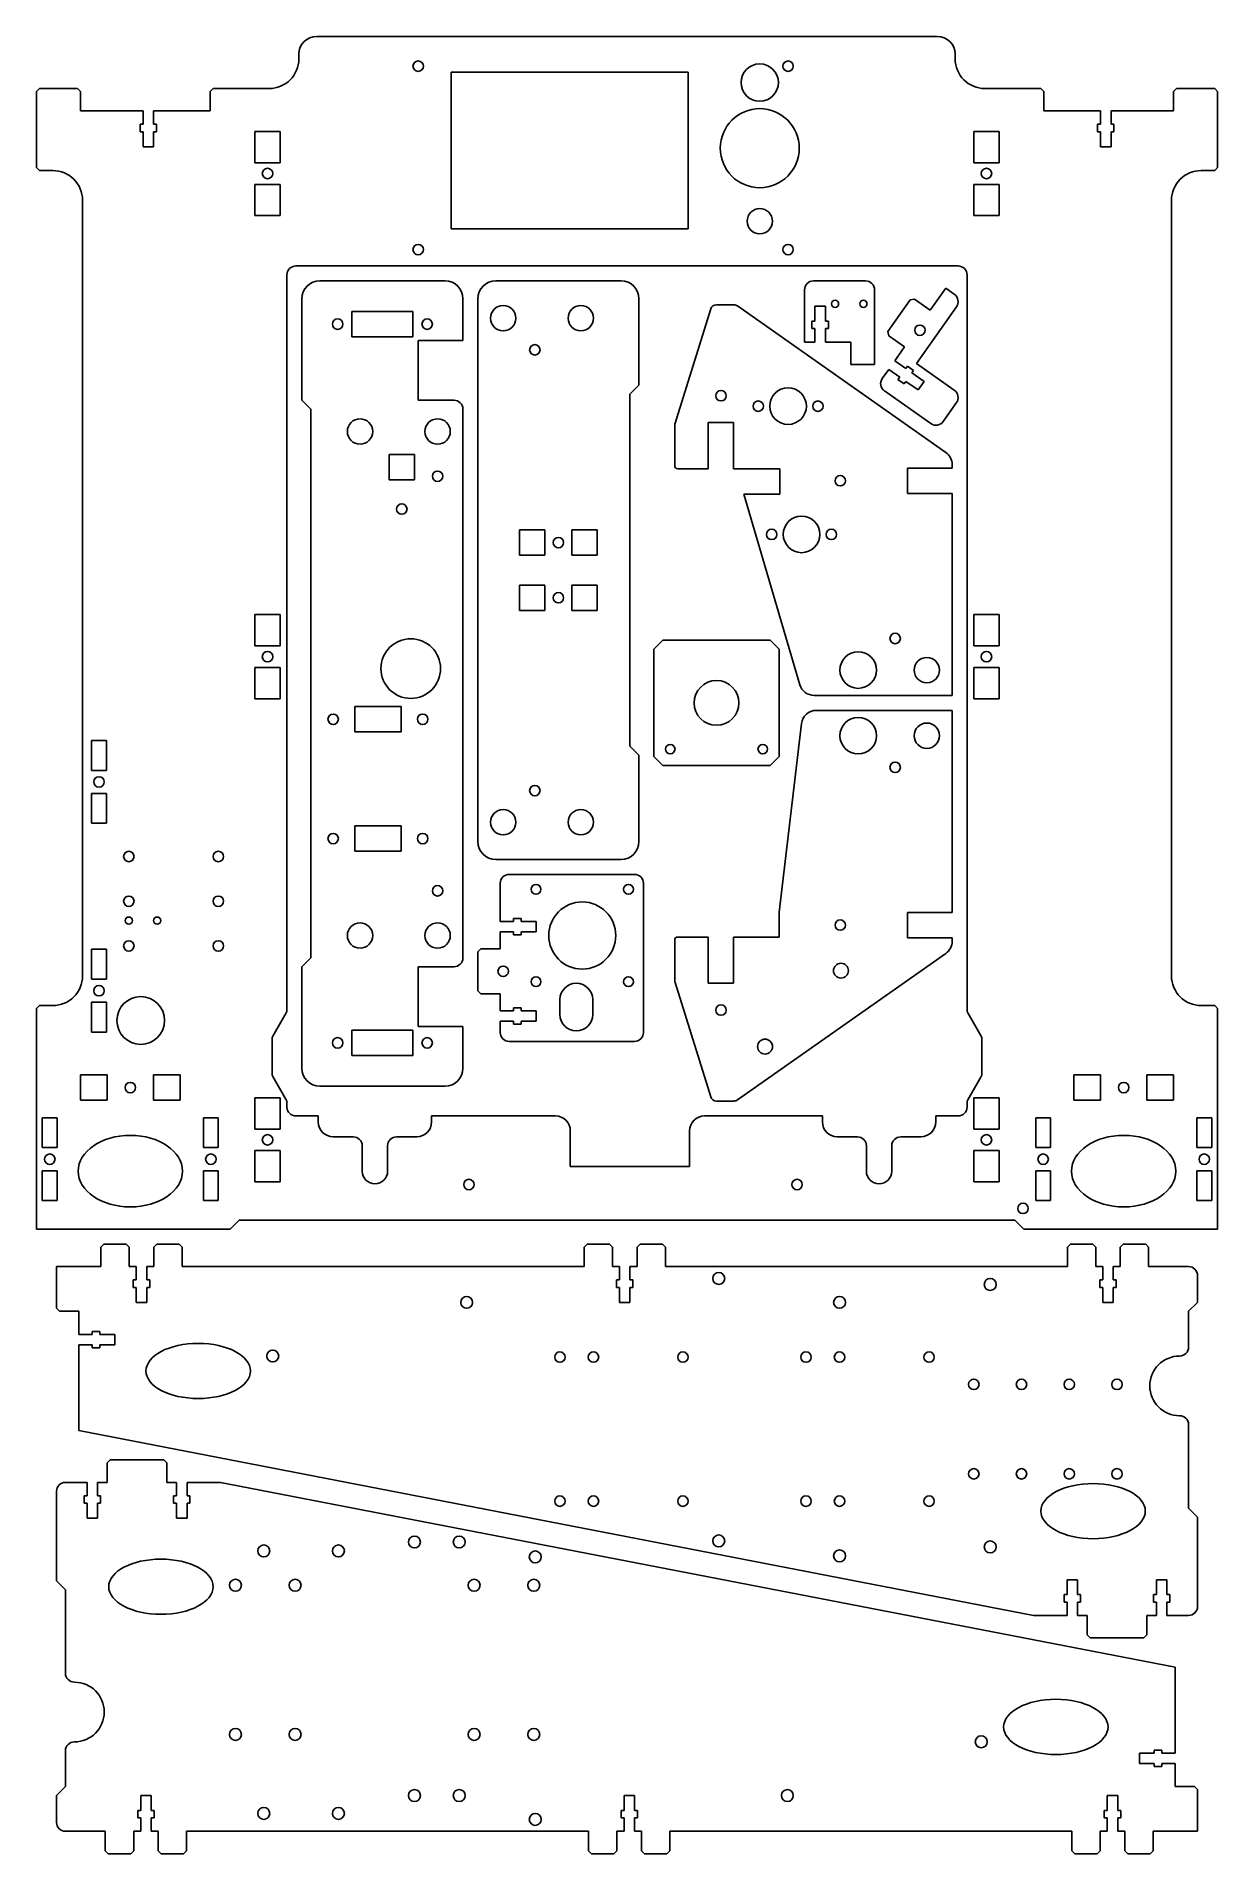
# Model space of a CAD drawing. Header units: millimetres. Extents: x 1.5 to 41.1, y 5.2 to 66.1.
import ezdxf

# ---------------------------------------------------------------- set-up
doc = ezdxf.new("R2010")
doc.units = ezdxf.units.MM

msp = doc.modelspace()

# ---------------------------------------------------------------- linework, layer by layer
at = {"color": 7, "linetype": 'Continuous', "lineweight": 25}
for p, q in [((31.699, 66.095), (10.899, 66.095)), ((10.299, 65.495), (10.299, 65.345)), ((32.299, 65.345), (32.299, 65.495)), ((23.349, 64.895), (15.399, 64.895)), ((15.399, 64.895), (15.399, 59.645)), ((23.349, 59.645), (23.349, 64.895)), ((1.599, 64.345), (1.499, 64.245)), ((1.499, 64.245), (1.499, 61.695)), ((2.874, 64.345), (1.599, 64.345)), ((2.974, 64.245), (2.874, 64.345)), ((2.974, 63.595), (2.974, 64.245)), ((7.424, 64.345), (7.324, 64.245)), ((7.324, 64.245), (7.324, 63.595)), ((9.299, 64.345), (7.424, 64.345)), ((35.174, 64.345), (33.299, 64.345)), ((35.274, 64.245), (35.174, 64.345)), ((35.274, 63.595), (35.274, 64.245)), ((39.724, 64.345), (39.624, 64.245)), ((39.624, 64.245), (39.624, 63.595)), ((40.999, 64.345), (39.724, 64.345)), ((41.099, 64.245), (40.999, 64.345)), ((41.099, 61.695), (41.099, 64.245)), ((5.074, 63.595), (2.974, 63.595)), ((5.074, 63.145), (5.074, 63.595)), ((7.324, 63.595), (5.424, 63.595)), ((5.424, 63.595), (5.424, 63.145)), ((37.174, 63.595), (35.274, 63.595)), ((37.174, 63.145), (37.174, 63.595)), ((37.524, 63.595), (37.524, 63.145)), ((39.624, 63.595), (37.524, 63.595)), ((4.974, 63.145), (5.074, 63.145)), ((4.974, 62.895), (4.974, 63.145)), ((5.074, 62.895), (4.974, 62.895)), ((5.074, 62.395), (5.074, 62.895)), ((5.424, 63.145), (5.524, 63.145)), ((5.424, 62.895), (5.424, 62.395)), ((5.524, 62.895), (5.424, 62.895)), ((5.524, 63.145), (5.524, 62.895)), ((9.674, 62.907), (8.824, 62.907)), ((8.824, 62.907), (8.824, 61.857)), ((9.674, 61.857), (9.674, 62.907)), ((32.924, 62.907), (32.924, 61.857)), ((33.774, 62.907), (32.924, 62.907)), ((33.774, 61.857), (33.774, 62.907)), ((37.074, 63.145), (37.174, 63.145)), ((37.074, 62.895), (37.074, 63.145)), ((37.174, 62.895), (37.074, 62.895)), ((37.174, 62.395), (37.174, 62.895)), ((37.524, 63.145), (37.624, 63.145)), ((37.524, 62.895), (37.524, 62.395)), ((37.624, 62.895), (37.524, 62.895)), ((37.624, 63.145), (37.624, 62.895)), ((5.424, 62.395), (5.074, 62.395)), ((37.524, 62.395), (37.174, 62.395)), ((1.499, 61.695), (1.599, 61.595)), ((1.599, 61.595), (2.049, 61.595)), ((8.824, 61.857), (9.674, 61.857)), ((32.924, 61.857), (33.774, 61.857)), ((40.549, 61.595), (40.999, 61.595)), ((40.999, 61.595), (41.099, 61.695)), ((9.674, 61.132), (8.824, 61.132)), ((8.824, 61.132), (8.824, 60.082)), ((9.674, 60.082), (9.674, 61.132)), ((32.924, 61.132), (32.924, 60.082)), ((33.774, 61.132), (32.924, 61.132)), ((33.774, 60.082), (33.774, 61.132)), ((3.049, 60.595), (3.049, 34.595)), ((39.549, 34.595), (39.549, 60.595)), ((8.824, 60.082), (9.674, 60.082)), ((32.924, 60.082), (33.774, 60.082)), ((15.399, 59.645), (23.349, 59.645)), ((9.899, 58.095), (9.899, 33.448)), ((32.399, 58.395), (10.199, 58.395)), ((15.199, 57.895), (10.999, 57.895)), ((16.899, 57.895), (21.099, 57.895)), ((29.299, 57.895), (27.549, 57.895)), ((32.699, 33.448), (32.699, 58.095)), ((10.399, 57.295), (10.399, 53.895)), ((15.799, 55.895), (15.799, 57.295)), ((16.299, 39.095), (16.299, 57.295)), ((21.699, 57.295), (21.699, 54.395)), ((27.249, 57.595), (27.249, 55.845)), ((29.599, 55.095), (29.599, 57.595)), ((30.796, 57.26), (30.936, 57.285)), ((30.936, 57.285), (31.467, 56.911)), ((31.467, 56.911), (31.985, 57.647)), ((31.985, 57.647), (32.271, 57.445)), ((14.124, 56.87), (12.074, 56.87)), ((12.074, 56.87), (12.074, 56.02)), ((14.124, 56.02), (14.124, 56.87)), ((22.908, 53.124), (24.105, 56.954)), ((24.296, 57.095), (24.885, 57.095)), ((25, 57.058), (31.986, 52.144)), ((27.599, 57.045), (27.949, 57.045)), ((27.599, 56.545), (27.599, 57.045)), ((27.949, 57.045), (27.949, 56.545)), ((30.048, 56.197), (30.796, 57.26)), ((32.344, 57.027), (31.004, 55.122)), ((27.499, 56.545), (27.599, 56.545)), ((27.499, 56.295), (27.499, 56.545)), ((27.599, 56.295), (27.499, 56.295)), ((27.599, 55.845), (27.599, 56.295)), ((27.949, 56.545), (28.049, 56.545)), ((27.949, 56.295), (27.949, 55.845)), ((28.049, 56.295), (27.949, 56.295)), ((28.049, 56.545), (28.049, 56.295)), ((30.073, 56.058), (30.048, 56.197)), ((12.074, 56.02), (14.124, 56.02)), ((14.299, 55.895), (15.799, 55.895)), ((14.299, 53.895), (14.299, 55.895)), ((27.249, 55.845), (27.599, 55.845)), ((27.949, 55.845), (28.799, 55.845)), ((28.799, 55.845), (28.799, 55.095)), ((30.604, 55.684), (30.073, 56.058)), ((30.273, 55.214), (30.604, 55.684)), ((28.799, 55.095), (29.599, 55.095)), ((29.856, 54.621), (30.072, 54.927)), ((30.072, 54.927), (30.44, 54.668)), ((30.641, 54.955), (30.273, 55.214)), ((30.699, 55.036), (30.641, 54.955)), ((30.903, 54.893), (30.699, 55.036)), ((30.846, 54.811), (30.903, 54.893)), ((31.004, 55.122), (32.271, 54.23)), ((21.699, 54.395), (21.399, 54.095)), ((30.44, 54.668), (30.383, 54.587)), ((30.383, 54.587), (30.587, 54.443)), ((30.587, 54.443), (30.645, 54.524)), ((30.645, 54.524), (31.054, 54.237)), ((31.255, 54.523), (30.846, 54.811)), ((31.054, 54.237), (31.255, 54.523)), ((10.399, 53.895), (10.699, 53.595)), ((15.499, 53.895), (14.299, 53.895)), ((21.399, 54.095), (21.399, 42.295)), ((31.483, 53.109), (29.929, 54.203)), ((32.344, 53.812), (31.901, 53.182)), ((10.699, 53.595), (10.699, 35.195)), ((15.799, 35.195), (15.799, 53.595)), ((22.899, 51.695), (22.899, 53.064)), ((24.024, 51.595), (24.024, 53.145)), ((24.024, 53.145), (24.874, 53.145)), ((24.874, 51.595), (24.874, 53.145)), ((14.174, 52.07), (13.324, 52.07)), ((13.324, 52.07), (13.324, 51.22)), ((14.174, 51.22), (14.174, 52.07)), ((13.324, 51.22), (14.174, 51.22)), ((24.024, 51.595), (22.999, 51.595)), ((26.424, 51.595), (24.874, 51.595)), ((26.424, 51.595), (26.424, 50.745)), ((32.199, 51.62), (30.699, 51.62)), ((30.699, 50.77), (30.699, 51.62)), ((32.199, 51.735), (32.199, 51.62)), ((27.093, 44.354), (25.213, 50.745)), ((25.213, 50.745), (26.424, 50.745)), ((32.199, 50.77), (30.699, 50.77)), ((32.199, 50.77), (32.199, 43.995)), ((17.699, 48.695), (17.699, 49.545)), ((17.699, 49.545), (18.549, 49.545)), ((18.549, 49.545), (18.549, 48.695)), ((19.449, 49.545), (20.299, 49.545)), ((19.449, 48.695), (19.449, 49.545)), ((20.299, 49.545), (20.299, 48.695)), ((18.549, 48.695), (17.699, 48.695)), ((20.299, 48.695), (19.449, 48.695)), ((17.699, 47.695), (18.549, 47.695)), ((17.699, 46.845), (17.699, 47.695)), ((18.549, 47.695), (18.549, 46.845)), ((19.449, 47.695), (20.299, 47.695)), ((19.449, 46.845), (19.449, 47.695)), ((20.299, 47.695), (20.299, 46.845)), ((9.674, 46.707), (8.824, 46.707)), ((8.824, 46.707), (8.824, 45.657)), ((9.674, 45.657), (9.674, 46.707)), ((18.549, 46.845), (17.699, 46.845)), ((20.299, 46.845), (19.449, 46.845)), ((32.924, 46.707), (32.924, 45.657)), ((33.774, 46.707), (32.924, 46.707)), ((33.774, 45.657), (33.774, 46.707)), ((22.499, 45.845), (22.199, 45.545)), ((26.099, 45.845), (22.499, 45.845)), ((26.399, 45.545), (26.099, 45.845)), ((8.824, 45.657), (9.674, 45.657)), ((22.199, 45.545), (22.199, 41.945)), ((26.399, 41.945), (26.399, 45.545)), ((32.924, 45.657), (33.774, 45.657)), ((9.674, 44.932), (8.824, 44.932)), ((8.824, 44.932), (8.824, 43.882)), ((9.674, 43.882), (9.674, 44.932)), ((32.924, 44.932), (32.924, 43.882)), ((33.774, 44.932), (32.924, 44.932)), ((33.774, 43.882), (33.774, 44.932)), ((8.824, 43.882), (9.674, 43.882)), ((32.199, 43.995), (27.573, 43.995)), ((32.924, 43.882), (33.774, 43.882)), ((13.724, 43.62), (12.174, 43.62)), ((12.174, 43.62), (12.174, 42.77)), ((13.724, 42.77), (13.724, 43.62)), ((32.199, 43.495), (27.643, 43.495)), ((32.199, 36.72), (32.199, 43.495)), ((12.174, 42.77), (13.724, 42.77)), ((27.147, 43.053), (26.402, 36.724)), ((3.849, 42.482), (3.349, 42.482)), ((3.349, 42.482), (3.349, 41.482)), ((3.849, 41.482), (3.849, 42.482)), ((21.399, 42.295), (21.699, 41.995)), ((3.349, 41.482), (3.849, 41.482)), ((21.699, 41.995), (21.699, 39.095)), ((22.199, 41.945), (22.499, 41.645)), ((22.499, 41.645), (26.099, 41.645)), ((26.099, 41.645), (26.399, 41.945)), ((3.849, 40.707), (3.349, 40.707)), ((3.349, 40.707), (3.349, 39.707)), ((3.849, 39.707), (3.849, 40.707)), ((3.349, 39.707), (3.849, 39.707)), ((13.724, 39.62), (12.174, 39.62)), ((12.174, 39.62), (12.174, 38.77)), ((13.724, 38.77), (13.724, 39.62)), ((12.174, 38.77), (13.724, 38.77)), ((21.099, 38.495), (16.899, 38.495)), ((17.349, 37.995), (21.549, 37.995)), ((17.049, 36.42), (17.049, 37.695)), ((21.849, 37.695), (21.849, 32.695)), ((26.399, 36.665), (26.399, 35.895)), ((32.199, 36.72), (30.699, 36.72)), ((30.699, 36.72), (30.699, 35.87)), ((17.499, 36.42), (17.049, 36.42)), ((17.049, 35.495), (17.049, 36.07)), ((17.049, 36.07), (17.499, 36.07)), ((17.749, 36.52), (17.499, 36.52)), ((17.499, 36.52), (17.499, 36.42)), ((17.499, 36.07), (17.499, 35.97)), ((17.499, 35.97), (17.749, 35.97)), ((17.749, 36.42), (17.749, 36.52)), ((18.249, 36.42), (17.749, 36.42)), ((17.749, 35.97), (17.749, 36.07)), ((17.749, 36.07), (18.249, 36.07)), ((18.249, 36.07), (18.249, 36.42)), ((3.849, 35.482), (3.349, 35.482)), ((3.349, 35.482), (3.349, 34.482)), ((3.849, 34.482), (3.849, 35.482)), ((16.299, 35.395), (16.399, 35.495)), ((16.299, 34.095), (16.299, 35.395)), ((16.399, 35.495), (17.049, 35.495)), ((22.899, 35.795), (22.899, 34.425)), ((24.024, 35.895), (22.999, 35.895)), ((24.024, 35.895), (24.024, 34.345)), ((26.399, 35.895), (24.874, 35.895)), ((24.874, 34.345), (24.874, 35.895)), ((25, 30.431), (31.986, 35.345)), ((30.699, 35.87), (32.199, 35.87)), ((32.199, 35.754), (32.199, 35.87)), ((10.699, 35.195), (10.399, 34.895)), ((10.399, 34.895), (10.399, 31.495)), ((14.299, 34.895), (15.499, 34.895)), ((14.299, 32.895), (14.299, 34.895)), ((3.349, 34.482), (3.849, 34.482)), ((22.908, 34.366), (24.105, 30.535)), ((24.024, 34.345), (24.874, 34.345)), ((1.599, 33.595), (1.499, 33.495)), ((2.049, 33.595), (1.599, 33.595)), ((3.849, 33.707), (3.349, 33.707)), ((3.349, 33.707), (3.349, 32.707)), ((3.849, 32.707), (3.849, 33.707)), ((16.399, 33.995), (16.299, 34.095)), ((17.049, 33.995), (16.399, 33.995)), ((17.049, 33.42), (17.049, 33.995)), ((17.749, 33.52), (17.499, 33.52)), ((17.499, 33.52), (17.499, 33.42)), ((17.749, 33.42), (17.749, 33.52)), ((19.049, 33.295), (19.049, 33.795)), ((20.149, 33.795), (20.149, 33.295)), ((40.999, 33.595), (40.549, 33.595)), ((41.099, 33.495), (40.999, 33.595)), ((1.499, 33.495), (1.499, 26.095)), ((9.872, 33.348), (9.425, 32.575)), ((17.499, 33.42), (17.049, 33.42)), ((17.049, 33.07), (17.499, 33.07)), ((17.049, 32.695), (17.049, 33.07)), ((17.499, 33.07), (17.499, 32.97)), ((17.499, 32.97), (17.749, 32.97)), ((18.249, 33.42), (17.749, 33.42)), ((17.749, 33.07), (18.249, 33.07)), ((17.749, 32.97), (17.749, 33.07)), ((18.249, 33.07), (18.249, 33.42)), ((33.172, 32.575), (32.725, 33.348)), ((41.099, 26.095), (41.099, 33.495)), ((3.349, 32.707), (3.849, 32.707)), ((9.399, 32.475), (9.399, 31.314)), ((14.124, 32.77), (12.074, 32.77)), ((12.074, 32.77), (12.074, 31.92)), ((14.124, 31.92), (14.124, 32.77)), ((15.799, 32.895), (14.299, 32.895)), ((15.799, 31.495), (15.799, 32.895)), ((21.549, 32.395), (17.349, 32.395)), ((33.199, 31.314), (33.199, 32.475)), ((12.074, 31.92), (14.124, 31.92)), ((2.974, 31.27), (2.974, 30.42)), ((3.874, 31.27), (2.974, 31.27)), ((3.874, 30.42), (3.874, 31.27)), ((6.324, 31.27), (5.424, 31.27)), ((5.424, 31.27), (5.424, 30.42)), ((6.324, 30.42), (6.324, 31.27)), ((9.425, 31.214), (9.872, 30.441)), ((32.725, 30.441), (33.172, 31.214)), ((36.274, 31.27), (36.274, 30.42)), ((37.174, 31.27), (36.274, 31.27)), ((37.174, 30.42), (37.174, 31.27)), ((39.624, 31.27), (38.724, 31.27)), ((38.724, 31.27), (38.724, 30.42)), ((39.624, 30.42), (39.624, 31.27)), ((9.674, 30.507), (8.824, 30.507)), ((8.824, 30.507), (8.824, 29.457)), ((9.674, 29.457), (9.674, 30.507)), ((10.999, 30.895), (15.199, 30.895)), ((32.924, 30.507), (32.924, 29.457)), ((33.774, 30.507), (32.924, 30.507)), ((33.774, 29.457), (33.774, 30.507)), ((2.974, 30.42), (3.874, 30.42)), ((5.424, 30.42), (6.324, 30.42)), ((9.899, 30.341), (9.899, 30.195)), ((10.199, 29.895), (10.949, 29.895)), ((10.949, 29.895), (10.949, 29.695)), ((14.749, 29.695), (14.749, 29.895)), ((14.749, 29.895), (18.899, 29.895)), ((23.899, 29.895), (27.849, 29.895)), ((24.296, 30.395), (24.885, 30.395)), ((27.849, 29.895), (27.849, 29.695)), ((31.649, 29.895), (32.399, 29.895)), ((31.649, 29.695), (31.649, 29.895)), ((32.699, 30.195), (32.699, 30.341)), ((36.274, 30.42), (37.174, 30.42)), ((38.724, 30.42), (39.624, 30.42)), ((1.699, 29.832), (1.699, 28.832)), ((2.199, 29.832), (1.699, 29.832)), ((2.199, 28.832), (2.199, 29.832)), ((7.599, 29.832), (7.099, 29.832)), ((7.099, 29.832), (7.099, 28.832)), ((7.599, 28.832), (7.599, 29.832)), ((8.824, 29.457), (9.674, 29.457)), ((19.399, 29.395), (19.399, 28.195)), ((23.399, 28.195), (23.399, 29.395)), ((32.924, 29.457), (33.774, 29.457)), ((34.999, 29.832), (34.999, 28.832)), ((35.499, 29.832), (34.999, 29.832)), ((35.499, 28.832), (35.499, 29.832)), ((40.899, 29.832), (40.399, 29.832)), ((40.399, 29.832), (40.399, 28.832)), ((40.899, 28.832), (40.899, 29.832)), ((1.699, 28.832), (2.199, 28.832)), ((7.099, 28.832), (7.599, 28.832)), ((9.674, 28.732), (8.824, 28.732)), ((8.824, 28.732), (8.824, 27.682)), ((9.674, 27.682), (9.674, 28.732)), ((11.449, 29.195), (12.124, 29.195)), ((12.424, 28.895), (12.424, 28.045)), ((13.274, 28.045), (13.274, 28.895)), ((13.574, 29.195), (14.249, 29.195)), ((28.349, 29.195), (29.024, 29.195)), ((29.324, 28.895), (29.324, 28.045)), ((30.174, 28.045), (30.174, 28.895)), ((30.474, 29.195), (31.149, 29.195)), ((32.924, 28.732), (32.924, 27.682)), ((33.774, 28.732), (32.924, 28.732)), ((33.774, 27.682), (33.774, 28.732)), ((34.999, 28.832), (35.499, 28.832)), ((40.399, 28.832), (40.899, 28.832)), ((1.699, 28.057), (1.699, 27.057)), ((2.199, 28.057), (1.699, 28.057)), ((2.199, 27.057), (2.199, 28.057)), ((7.599, 28.057), (7.099, 28.057)), ((7.099, 28.057), (7.099, 27.057)), ((7.599, 27.057), (7.599, 28.057)), ((19.399, 28.195), (23.399, 28.195)), ((34.999, 28.057), (34.999, 27.057)), ((35.499, 28.057), (34.999, 28.057)), ((35.499, 27.057), (35.499, 28.057)), ((40.899, 28.057), (40.399, 28.057)), ((40.399, 28.057), (40.399, 27.057)), ((40.899, 27.057), (40.899, 28.057)), ((8.824, 27.682), (9.674, 27.682)), ((32.924, 27.682), (33.774, 27.682)), ((1.699, 27.057), (2.199, 27.057)), ((7.099, 27.057), (7.599, 27.057)), ((34.999, 27.057), (35.499, 27.057)), ((40.399, 27.057), (40.899, 27.057)), ((7.999, 26.095), (8.299, 26.395)), ((8.299, 26.395), (34.299, 26.395)), ((34.299, 26.395), (34.599, 26.095)), ((1.499, 26.095), (7.999, 26.095)), ((3.761, 25.595), (3.661, 25.495)), ((4.511, 25.595), (3.761, 25.595)), ((4.611, 25.495), (4.511, 25.595)), ((5.536, 25.595), (5.436, 25.495)), ((6.286, 25.595), (5.536, 25.595)), ((6.386, 25.495), (6.286, 25.595)), ((19.961, 25.595), (19.861, 25.495)), ((20.711, 25.595), (19.961, 25.595)), ((20.811, 25.495), (20.711, 25.595)), ((21.736, 25.595), (21.636, 25.495)), ((22.486, 25.595), (21.736, 25.595)), ((22.586, 25.495), (22.486, 25.595)), ((34.599, 26.095), (41.099, 26.095)), ((36.161, 25.595), (36.061, 25.495)), ((36.911, 25.595), (36.161, 25.595)), ((37.011, 25.495), (36.911, 25.595)), ((37.936, 25.595), (37.836, 25.495)), ((38.686, 25.595), (37.936, 25.595)), ((38.786, 25.495), (38.686, 25.595)), ((3.661, 25.495), (3.661, 24.845)), ((4.611, 24.845), (4.611, 25.495)), ((5.436, 25.495), (5.436, 24.845)), ((6.386, 24.845), (6.386, 25.495)), ((19.861, 25.495), (19.861, 24.845)), ((20.811, 24.845), (20.811, 25.495)), ((21.636, 25.495), (21.636, 24.845)), ((22.586, 24.845), (22.586, 25.495)), ((36.061, 25.495), (36.061, 24.845)), ((37.011, 24.845), (37.011, 25.495)), ((37.836, 25.495), (37.836, 24.845)), ((38.786, 24.845), (38.786, 25.495)), ((3.661, 24.845), (2.174, 24.845)), ((2.174, 24.845), (2.174, 23.445)), ((4.849, 24.845), (4.611, 24.845)), ((4.749, 24.395), (4.849, 24.395)), ((4.749, 24.145), (4.749, 24.395)), ((4.849, 24.395), (4.849, 24.845)), ((5.199, 24.845), (5.199, 24.395)), ((5.436, 24.845), (5.199, 24.845)), ((5.199, 24.395), (5.299, 24.395)), ((5.299, 24.395), (5.299, 24.145)), ((19.861, 24.845), (6.386, 24.845)), ((21.049, 24.845), (20.811, 24.845)), ((20.949, 24.395), (21.049, 24.395)), ((20.949, 24.145), (20.949, 24.395)), ((21.049, 24.395), (21.049, 24.845)), ((21.399, 24.845), (21.399, 24.395)), ((21.636, 24.845), (21.399, 24.845)), ((21.399, 24.395), (21.499, 24.395)), ((21.499, 24.395), (21.499, 24.145)), ((36.061, 24.845), (22.586, 24.845)), ((37.249, 24.845), (37.011, 24.845)), ((37.149, 24.395), (37.249, 24.395)), ((37.149, 24.145), (37.149, 24.395)), ((37.249, 24.395), (37.249, 24.845)), ((37.599, 24.845), (37.599, 24.395)), ((37.836, 24.845), (37.599, 24.845)), ((37.599, 24.395), (37.699, 24.395)), ((37.699, 24.395), (37.699, 24.145)), ((40.124, 24.845), (38.786, 24.845)), ((40.424, 23.645), (40.424, 24.545)), ((4.849, 24.145), (4.749, 24.145)), ((4.849, 23.645), (4.849, 24.145)), ((5.199, 24.145), (5.199, 23.645)), ((5.299, 24.145), (5.199, 24.145)), ((21.049, 24.145), (20.949, 24.145)), ((21.049, 23.645), (21.049, 24.145)), ((21.399, 24.145), (21.399, 23.645)), ((21.499, 24.145), (21.399, 24.145)), ((37.249, 24.145), (37.149, 24.145)), ((37.249, 23.645), (37.249, 24.145)), ((37.599, 24.145), (37.599, 23.645)), ((37.699, 24.145), (37.599, 24.145)), ((2.174, 23.445), (2.274, 23.345)), ((2.274, 23.345), (2.924, 23.345)), ((2.924, 23.345), (2.924, 22.57)), ((5.199, 23.645), (4.849, 23.645)), ((21.399, 23.645), (21.049, 23.645)), ((37.599, 23.645), (37.249, 23.645)), ((40.124, 23.345), (40.424, 23.645)), ((40.124, 22.145), (40.124, 23.345)), ((2.924, 22.57), (3.374, 22.57)), ((3.374, 22.67), (3.624, 22.67)), ((3.374, 22.57), (3.374, 22.67)), ((3.624, 22.67), (3.624, 22.57)), ((3.624, 22.57), (4.124, 22.57)), ((4.124, 22.57), (4.124, 22.22)), ((2.924, 22.22), (2.924, 19.345)), ((3.374, 22.22), (2.924, 22.22)), ((3.374, 22.12), (3.374, 22.22)), ((3.624, 22.12), (3.374, 22.12)), ((3.624, 22.22), (3.624, 22.12)), ((4.124, 22.22), (3.624, 22.22)), ((40.124, 16.745), (40.124, 19.545)), ((2.924, 19.345), (34.924, 13.145)), ((3.974, 18.359), (3.874, 18.259)), ((5.774, 18.359), (3.974, 18.359)), ((5.874, 18.259), (5.774, 18.359)), ((3.874, 18.259), (3.874, 17.609)), ((5.874, 17.609), (5.874, 18.259)), ((2.174, 17.309), (2.174, 14.309)), ((3.199, 17.609), (2.474, 17.609)), ((3.099, 17.159), (3.199, 17.159)), ((3.099, 16.909), (3.099, 17.159)), ((3.199, 17.159), (3.199, 17.609)), ((3.549, 17.609), (3.549, 17.159)), ((3.874, 17.609), (3.549, 17.609)), ((3.549, 17.159), (3.649, 17.159)), ((3.649, 17.159), (3.649, 16.909)), ((6.199, 17.609), (5.874, 17.609)), ((6.099, 17.159), (6.199, 17.159)), ((6.099, 16.909), (6.099, 17.159)), ((6.199, 17.159), (6.199, 17.609)), ((6.549, 17.609), (6.549, 17.159)), ((7.674, 17.609), (6.549, 17.609)), ((6.549, 17.159), (6.649, 17.159)), ((6.649, 17.159), (6.649, 16.909)), ((39.674, 11.409), (7.674, 17.609)), ((3.199, 16.909), (3.099, 16.909)), ((3.199, 16.409), (3.199, 16.909)), ((3.549, 16.909), (3.549, 16.409)), ((3.649, 16.909), (3.549, 16.909)), ((6.199, 16.909), (6.099, 16.909)), ((6.199, 16.409), (6.199, 16.909)), ((6.549, 16.909), (6.549, 16.409)), ((6.649, 16.909), (6.549, 16.909)), ((40.424, 16.445), (40.124, 16.745)), ((3.549, 16.409), (3.199, 16.409)), ((6.549, 16.409), (6.199, 16.409)), ((40.424, 13.445), (40.424, 16.445)), ((2.174, 14.309), (2.474, 14.009)), ((36.049, 14.345), (36.399, 14.345)), ((36.049, 13.845), (36.049, 14.345)), ((36.399, 14.345), (36.399, 13.845)), ((39.049, 14.345), (39.399, 14.345)), ((39.049, 13.845), (39.049, 14.345)), ((39.399, 14.345), (39.399, 13.845)), ((2.474, 14.009), (2.474, 11.209)), ((35.949, 13.845), (36.049, 13.845)), ((35.949, 13.595), (35.949, 13.845)), ((36.049, 13.595), (35.949, 13.595)), ((36.049, 13.145), (36.049, 13.595)), ((36.399, 13.845), (36.499, 13.845)), ((36.399, 13.595), (36.399, 13.145)), ((36.499, 13.595), (36.399, 13.595)), ((36.499, 13.845), (36.499, 13.595)), ((38.949, 13.845), (39.049, 13.845)), ((38.949, 13.595), (38.949, 13.845)), ((39.049, 13.595), (38.949, 13.595)), ((39.049, 13.145), (39.049, 13.595)), ((39.399, 13.845), (39.499, 13.845)), ((39.399, 13.595), (39.399, 13.145)), ((39.499, 13.595), (39.399, 13.595)), ((39.499, 13.845), (39.499, 13.595)), ((34.924, 13.145), (36.049, 13.145)), ((36.399, 13.145), (36.724, 13.145)), ((36.724, 13.145), (36.724, 12.495)), ((38.724, 13.145), (39.049, 13.145)), ((38.724, 12.495), (38.724, 13.145)), ((39.399, 13.145), (40.124, 13.145)), ((36.724, 12.495), (36.824, 12.395)), ((36.824, 12.395), (38.624, 12.395)), ((38.624, 12.395), (38.724, 12.495)), ((39.674, 8.534), (39.674, 11.409)), ((2.474, 8.609), (2.474, 7.409)), ((38.474, 8.534), (38.974, 8.534)), ((38.474, 8.184), (38.474, 8.534)), ((38.974, 8.634), (39.224, 8.634)), ((38.974, 8.534), (38.974, 8.634)), ((39.224, 8.634), (39.224, 8.534)), ((39.224, 8.534), (39.674, 8.534)), ((38.974, 8.184), (38.474, 8.184)), ((38.974, 8.084), (38.974, 8.184)), ((39.224, 8.084), (38.974, 8.084)), ((39.224, 8.184), (39.224, 8.084)), ((39.674, 8.184), (39.224, 8.184)), ((39.674, 7.409), (39.674, 8.184)), ((2.474, 7.409), (2.174, 7.109)), ((40.324, 7.409), (39.674, 7.409)), ((40.424, 7.309), (40.324, 7.409)), ((2.174, 7.109), (2.174, 6.209)), ((4.999, 7.109), (5.349, 7.109)), ((4.999, 6.609), (4.999, 7.109)), ((5.349, 7.109), (5.349, 6.609)), ((21.199, 7.109), (21.549, 7.109)), ((21.199, 6.609), (21.199, 7.109)), ((21.549, 7.109), (21.549, 6.609)), ((37.399, 7.109), (37.749, 7.109)), ((37.399, 6.609), (37.399, 7.109)), ((37.749, 7.109), (37.749, 6.609)), ((40.424, 5.909), (40.424, 7.309)), ((4.899, 6.609), (4.999, 6.609)), ((4.899, 6.359), (4.899, 6.609)), ((4.999, 6.359), (4.899, 6.359)), ((4.999, 5.909), (4.999, 6.359)), ((5.349, 6.609), (5.449, 6.609)), ((5.349, 6.359), (5.349, 5.909)), ((5.449, 6.359), (5.349, 6.359)), ((5.449, 6.609), (5.449, 6.359)), ((21.099, 6.609), (21.199, 6.609)), ((21.099, 6.359), (21.099, 6.609)), ((21.199, 6.359), (21.099, 6.359)), ((21.199, 5.909), (21.199, 6.359)), ((21.549, 6.609), (21.649, 6.609)), ((21.549, 6.359), (21.549, 5.909)), ((21.649, 6.359), (21.549, 6.359)), ((21.649, 6.609), (21.649, 6.359)), ((37.299, 6.609), (37.399, 6.609)), ((37.299, 6.359), (37.299, 6.609)), ((37.399, 6.359), (37.299, 6.359)), ((37.399, 5.909), (37.399, 6.359)), ((37.749, 6.609), (37.849, 6.609)), ((37.749, 6.359), (37.749, 5.909)), ((37.849, 6.359), (37.749, 6.359)), ((37.849, 6.609), (37.849, 6.359)), ((2.474, 5.909), (3.811, 5.909)), ((3.811, 5.909), (3.811, 5.259)), ((4.761, 5.909), (4.999, 5.909)), ((4.761, 5.259), (4.761, 5.909)), ((5.349, 5.909), (5.586, 5.909)), ((5.586, 5.909), (5.586, 5.259)), ((6.536, 5.909), (20.011, 5.909)), ((6.536, 5.259), (6.536, 5.909)), ((20.011, 5.909), (20.011, 5.259)), ((20.961, 5.909), (21.199, 5.909)), ((20.961, 5.259), (20.961, 5.909)), ((21.549, 5.909), (21.786, 5.909)), ((21.786, 5.909), (21.786, 5.259)), ((22.736, 5.909), (36.211, 5.909)), ((22.736, 5.259), (22.736, 5.909)), ((36.211, 5.909), (36.211, 5.259)), ((37.161, 5.909), (37.399, 5.909)), ((37.161, 5.259), (37.161, 5.909)), ((37.749, 5.909), (37.986, 5.909)), ((37.986, 5.909), (37.986, 5.259)), ((38.936, 5.909), (40.424, 5.909)), ((38.936, 5.259), (38.936, 5.909)), ((3.811, 5.259), (3.911, 5.159)), ((3.911, 5.159), (4.661, 5.159)), ((4.661, 5.159), (4.761, 5.259)), ((5.586, 5.259), (5.686, 5.159)), ((5.686, 5.159), (6.436, 5.159)), ((6.436, 5.159), (6.536, 5.259)), ((20.011, 5.259), (20.111, 5.159)), ((20.111, 5.159), (20.861, 5.159)), ((20.861, 5.159), (20.961, 5.259)), ((21.786, 5.259), (21.886, 5.159)), ((21.886, 5.159), (22.636, 5.159)), ((22.636, 5.159), (22.736, 5.259)), ((36.211, 5.259), (36.311, 5.159)), ((36.311, 5.159), (37.061, 5.159)), ((37.061, 5.159), (37.161, 5.259)), ((37.986, 5.259), (38.086, 5.159)), ((38.086, 5.159), (38.836, 5.159)), ((38.836, 5.159), (38.936, 5.259))]:
    msp.add_line(p, q, dxfattribs=at)
for centre, radius in [((14.299, 65.095), 0.175), ((26.699, 65.095), 0.175), ((25.749, 64.545), 0.625), ((25.749, 62.345), 1.325), ((9.249, 61.495), 0.175), ((33.349, 61.495), 0.175), ((25.749, 59.895), 0.425), ((14.299, 58.945), 0.175), ((26.699, 58.945), 0.175), ((17.149, 56.645), 0.425), ((19.749, 56.645), 0.425), ((28.274, 57.125), 0.12), ((29.224, 57.125), 0.12), ((11.599, 56.445), 0.175), ((14.599, 56.445), 0.175), ((31.118, 56.24), 0.175), ((18.209, 55.584), 0.175), ((26.699, 53.695), 0.613), ((24.449, 54.045), 0.175), ((25.699, 53.695), 0.175), ((27.699, 53.695), 0.175), ((12.349, 52.845), 0.425), ((14.949, 52.845), 0.425), ((14.949, 51.345), 0.175), ((28.449, 51.195), 0.175), ((13.749, 50.245), 0.175), ((27.149, 49.395), 0.613), ((26.149, 49.395), 0.175), ((28.149, 49.395), 0.175), ((18.999, 49.12), 0.175), ((18.999, 47.27), 0.175), ((14.049, 44.895), 1), ((30.288, 45.905), 0.175), ((9.249, 45.295), 0.175), ((29.049, 44.845), 0.612), ((31.349, 44.845), 0.425), ((33.349, 45.295), 0.175), ((24.299, 43.745), 0.75), ((11.449, 43.195), 0.175), ((14.449, 43.195), 0.175), ((29.049, 42.645), 0.613), ((31.349, 42.645), 0.425), ((22.749, 42.195), 0.16), ((25.849, 42.195), 0.16), ((30.288, 41.584), 0.175), ((3.599, 41.095), 0.175), ((18.209, 40.805), 0.175), ((17.149, 39.745), 0.425), ((19.749, 39.745), 0.425), ((11.449, 39.195), 0.175), ((14.449, 39.195), 0.175), ((4.599, 38.595), 0.175), ((7.599, 38.595), 0.175), ((4.599, 37.095), 0.175), ((7.599, 37.095), 0.175), ((14.949, 37.445), 0.175), ((18.249, 37.495), 0.165), ((21.349, 37.495), 0.165), ((4.599, 36.445), 0.12), ((5.549, 36.445), 0.12), ((19.799, 35.945), 1.125), ((12.349, 35.945), 0.425), ((14.949, 35.945), 0.425), ((28.449, 36.295), 0.175), ((4.599, 35.595), 0.175), ((7.599, 35.595), 0.175), ((17.149, 34.745), 0.175), ((28.471, 34.767), 0.25), ((3.599, 34.095), 0.175), ((18.249, 34.395), 0.165), ((21.349, 34.395), 0.165), ((4.999, 33.095), 0.8), ((24.449, 33.445), 0.175), ((11.599, 32.345), 0.175), ((14.599, 32.345), 0.175), ((25.926, 32.222), 0.25), ((4.649, 30.845), 0.175), ((37.949, 30.845), 0.175), ((9.249, 29.095), 0.175), ((33.349, 29.095), 0.175), ((1.949, 28.445), 0.175), ((7.349, 28.445), 0.175), ((35.249, 28.445), 0.175), ((40.649, 28.445), 0.175), ((15.999, 27.595), 0.175), ((26.999, 27.595), 0.175), ((34.574, 26.795), 0.175), ((24.374, 24.445), 0.2), ((33.474, 24.245), 0.2), ((15.924, 23.645), 0.2), ((28.424, 23.645), 0.2), ((9.424, 21.845), 0.2), ((19.049, 21.81), 0.175), ((20.174, 21.81), 0.175), ((23.174, 21.81), 0.175), ((27.299, 21.81), 0.175), ((28.424, 21.81), 0.175), ((31.424, 21.81), 0.175), ((32.924, 20.895), 0.175), ((34.524, 20.895), 0.175), ((36.124, 20.895), 0.175), ((37.724, 20.895), 0.175), ((32.924, 17.895), 0.175), ((34.524, 17.895), 0.175), ((36.124, 17.895), 0.175), ((37.724, 17.895), 0.175), ((19.049, 16.98), 0.175), ((20.174, 16.98), 0.175), ((23.174, 16.98), 0.175), ((27.299, 16.98), 0.175), ((28.424, 16.98), 0.175), ((31.424, 16.98), 0.175), ((24.374, 15.645), 0.2), ((9.124, 15.309), 0.2), ((11.624, 15.309), 0.2), ((14.174, 15.609), 0.2), ((15.674, 15.609), 0.2), ((18.224, 15.109), 0.2), ((28.424, 15.145), 0.2), ((33.474, 15.445), 0.2), ((8.174, 14.159), 0.2), ((10.174, 14.159), 0.2), ((16.174, 14.159), 0.2), ((18.174, 14.159), 0.2), ((8.174, 9.159), 0.2), ((10.174, 9.159), 0.2), ((16.174, 9.159), 0.2), ((18.174, 9.159), 0.2), ((33.174, 8.909), 0.2), ((9.124, 6.509), 0.2), ((11.624, 6.509), 0.2), ((14.174, 7.109), 0.2), ((15.674, 7.109), 0.2), ((26.674, 7.109), 0.2), ((18.224, 6.309), 0.2)]:
    msp.add_circle(centre, radius, dxfattribs=at)
for centre, radius, start, end in [((10.899, 65.495), 0.6, 90, 180), ((31.699, 65.495), 0.6, 0, 90), ((9.299, 65.345), 1, 270, 0), ((33.299, 65.345), 1, 180, 270), ((2.049, 60.595), 1, 0, 90), ((40.549, 60.595), 1, 90, 180), ((10.199, 58.095), 0.3, 90, 180), ((10.999, 57.295), 0.6, 90, 180), ((15.199, 57.295), 0.6, 0, 90), ((16.899, 57.295), 0.6, 90, 180), ((21.099, 57.295), 0.6, 0, 90), ((27.549, 57.595), 0.3, 90, 180), ((29.299, 57.595), 0.3, 0, 90), ((32.399, 58.095), 0.3, 0, 90), ((32.099, 57.2), 0.3, 324.8756, 54.8756), ((24.296, 56.895), 0.2, 90, 162.64598), ((24.885, 56.895), 0.2, 54.8756, 90), ((30.102, 54.448), 0.3, 144.8756, 234.8756), ((15.499, 53.595), 0.3, 0, 90), ((32.099, 53.985), 0.3, 324.8756, 54.8756), ((23.099, 53.064), 0.2, 162.64598, 180), ((31.656, 53.355), 0.3, 234.8756, 324.8756), ((31.699, 51.735), 0.5, 0, 54.8756), ((22.999, 51.695), 0.1, 180, 270), ((27.573, 44.495), 0.5, 196.38954, 270), ((27.643, 42.995), 0.5, 90, 173.29016), ((16.899, 39.095), 0.6, 180, 270), ((21.099, 39.095), 0.6, 270, 0), ((17.349, 37.695), 0.3, 90, 180), ((21.549, 37.695), 0.3, 0, 90), ((26.899, 36.665), 0.5, 173.29016, 180), ((22.999, 35.795), 0.1, 90, 180), ((31.699, 35.754), 0.5, 305.1244, 0), ((15.499, 35.195), 0.3, 270, 0), ((2.049, 34.595), 1, 270, 360), ((19.599, 33.795), 0.55, 0, 180), ((23.099, 34.425), 0.2, 180, 197.35402), ((40.549, 34.595), 1, 180, 270), ((9.699, 33.448), 0.2, 330, 0), ((19.599, 33.295), 0.55, 180, 0), ((32.899, 33.448), 0.2, 180, 210), ((9.599, 32.475), 0.2, 150, 180), ((17.349, 32.695), 0.3, 180, 270), ((21.549, 32.695), 0.3, 270, 0), ((32.999, 32.475), 0.2, 0, 30), ((9.599, 31.314), 0.2, 180, 210), ((10.999, 31.495), 0.6, 180, 270), ((15.199, 31.495), 0.6, 270, 0), ((32.999, 31.314), 0.2, 330, 0), ((24.296, 30.595), 0.2, 197.35402, 270), ((9.699, 30.341), 0.2, 0, 30), ((10.199, 30.195), 0.3, 180, 270), ((18.899, 29.395), 0.5, 0, 90), ((23.899, 29.395), 0.5, 90, 180), ((24.885, 30.595), 0.2, 270, 305.1244), ((32.399, 30.195), 0.3, 270, 0), ((32.899, 30.341), 0.2, 150, 180), ((11.449, 29.695), 0.5, 180, 270), ((14.249, 29.695), 0.5, 270, 0), ((28.349, 29.695), 0.5, 180, 270), ((31.149, 29.695), 0.5, 270, 0), ((12.124, 28.895), 0.3, 0, 90), ((13.574, 28.895), 0.3, 90, 180), ((29.024, 28.895), 0.3, 0, 90), ((30.474, 28.895), 0.3, 90, 180), ((12.849, 28.045), 0.425, 180, 0), ((29.749, 28.045), 0.425, 180, 0), ((40.124, 24.545), 0.3, 0, 90), ((39.824, 22.145), 0.3, 270, 0), ((39.824, 20.845), 1, 90, 270), ((39.824, 19.545), 0.3, 0, 90), ((2.474, 17.309), 0.3, 90, 180), ((40.124, 13.445), 0.3, 270, 0), ((2.774, 11.209), 0.3, 180, 270), ((2.774, 9.909), 1, 270, 90), ((2.774, 8.609), 0.3, 90, 180), ((2.474, 6.209), 0.3, 180, 270)]:
    msp.add_arc(centre, radius, start, end, dxfattribs=at)
for centre, major_axis, ratio in [((4.649, 28.045), (-1.75, 0), 0.685714), ((37.949, 28.045), (1.75, 0), 0.685714), ((6.924, 21.345), (-1.75, 0), 0.528571), ((36.924, 16.645), (-1.75, 0), 0.528571), ((5.674, 14.109), (1.75, 0), 0.528571), ((35.674, 9.409), (1.75, 0), 0.528571)]:
    msp.add_ellipse(centre, major_axis=major_axis, ratio=ratio, dxfattribs=at)

doc.saveas('drawing.dxf')
